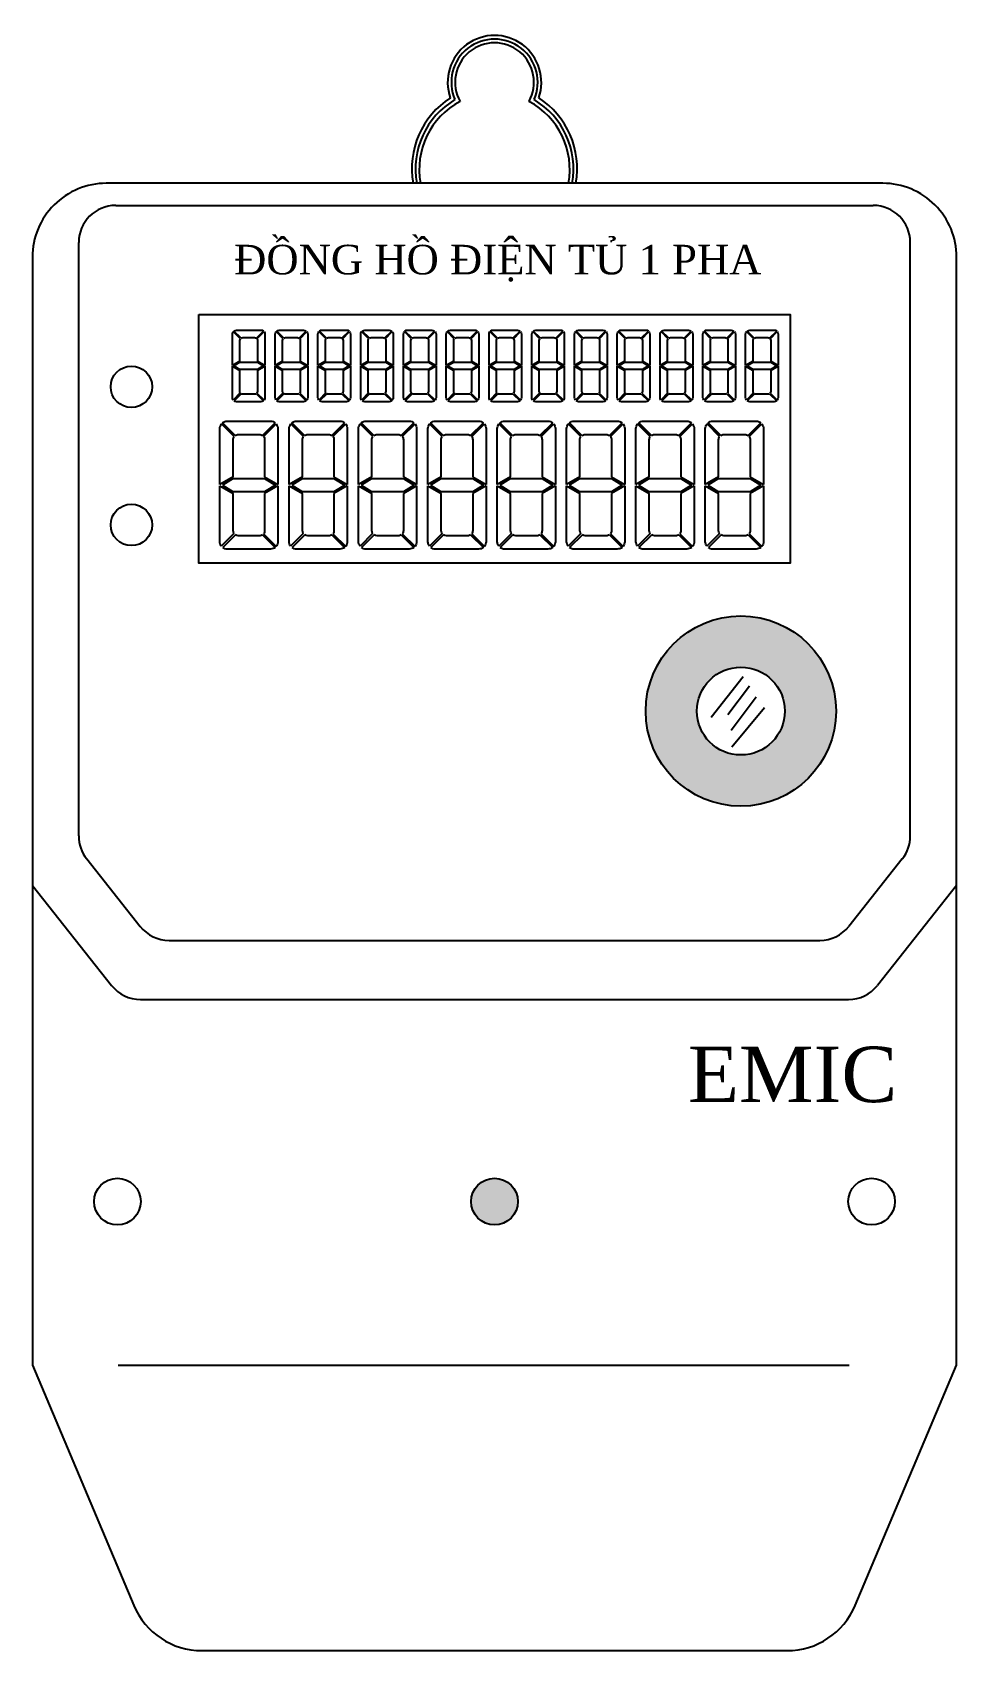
# Model space of a CAD drawing. Header units: millimetres. Extents: x 4933 to 5058, y 37 to 255.
import ezdxf

# ---------------------------------------------------------------- set-up
doc = ezdxf.new("R2010")
doc.units = ezdxf.units.MM
doc.styles.add('THIÊN1', font='times.ttf')

# ---------------------------------------------------------------- blocks, each defined once
blk = doc.blocks.new('CÔNG TƠ ĐIỆN TỬ')
h = blk.add_hatch(color=66)
h.paths.add_polyline_path([(20.46, -2.4, 1), (46.19, -2.4, 1)])
h.paths.add_polyline_path([(39.26, -2.4, -1), (27.39, -2.4, -1)], flags=16)
blk.add_hatch(color=7).paths.add_polyline_path([(3.16, -68.75, 1), (-3.16, -68.75, 1)])
for p, q in [((-51.23, 66), (51.23, 66)), ((-56.23, -19.29), (-56.23, 61)), ((56.23, -19.29), (56.23, 61)), ((-34.36, 47.97), (-35.33, 48.93)), ((-34.28, 48.05), (-35.25, 49.01)), ((-32.21, 48.05), (-31.25, 49.01)), ((-32.13, 47.97), (-31.17, 48.93)), ((-28.58, 47.97), (-29.54, 48.93)), ((-28.5, 48.05), (-29.46, 49.01)), ((-26.43, 48.05), (-25.47, 49.01)), ((-26.35, 47.97), (-25.39, 48.93)), ((-22.79, 47.97), (-23.76, 48.93)), ((-22.72, 48.05), (-23.68, 49.01)), ((-20.64, 48.05), (-19.68, 49.01)), ((-20.56, 47.97), (-19.6, 48.93)), ((-17.01, 47.97), (-17.97, 48.93)), ((-16.93, 48.05), (-17.89, 49.01)), ((-14.86, 48.05), (-13.9, 49.01)), ((-14.78, 47.97), (-13.82, 48.93)), ((-11.23, 47.97), (-12.19, 48.93)), ((-11.15, 48.05), (-12.11, 49.01)), ((-9.08, 48.05), (-8.11, 49.01)), ((-9, 47.97), (-8.03, 48.93)), ((-5.44, 47.97), (-6.4, 48.93)), ((-5.36, 48.05), (-6.32, 49.01)), ((-3.29, 48.05), (-2.33, 49.01)), ((-3.21, 47.97), (-2.25, 48.93)), ((0.34, 47.97), (-0.62, 48.93)), ((0.42, 48.05), (-0.54, 49.01)), ((2.49, 48.05), (3.45, 49.01)), ((2.57, 47.97), (3.53, 48.93)), ((6.13, 47.97), (5.16, 48.93)), ((6.21, 48.05), (5.24, 49.01)), ((8.28, 48.05), (9.24, 49.01)), ((8.36, 47.97), (9.32, 48.93)), ((11.91, 47.97), (10.95, 48.93)), ((11.99, 48.05), (11.03, 49.01)), ((14.06, 48.05), (15.02, 49.01)), ((14.14, 47.97), (15.1, 48.93)), ((17.7, 47.97), (16.73, 48.93)), ((17.77, 48.05), (16.81, 49.01)), ((19.85, 48.05), (20.81, 49.01)), ((19.93, 47.97), (20.89, 48.93)), ((23.48, 47.97), (22.52, 48.93)), ((23.56, 48.05), (22.6, 49.01)), ((25.63, 48.05), (26.59, 49.01)), ((25.71, 47.97), (26.67, 48.93)), ((29.26, 47.97), (28.3, 48.93)), ((29.34, 48.05), (28.38, 49.01)), ((31.41, 48.05), (32.38, 49.01)), ((31.49, 47.97), (32.46, 48.93)), ((35.05, 47.97), (34.09, 48.93)), ((35.13, 48.05), (34.17, 49.01)), ((37.2, 48.05), (38.16, 49.01)), ((37.28, 47.97), (38.24, 48.93)), ((-34.44, 44.92), (-35.45, 44.33)), ((-35.45, 44.25), (-34.44, 43.66)), ((-34.44, 44.8), (-35.26, 44.29)), ((-35.26, 44.29), (-34.44, 43.79)), ((-32.06, 44.92), (-31.05, 44.33)), ((-32.06, 44.8), (-31.24, 44.29)), ((-31.24, 44.29), (-32.06, 43.79)), ((-31.05, 44.25), (-32.06, 43.66)), ((-28.66, 44.92), (-29.67, 44.33)), ((-29.67, 44.25), (-28.66, 43.66)), ((-28.66, 44.8), (-29.48, 44.29)), ((-29.48, 44.29), (-28.66, 43.79)), ((-26.27, 44.92), (-25.26, 44.33)), ((-26.27, 44.8), (-25.45, 44.29)), ((-25.45, 44.29), (-26.27, 43.79)), ((-25.26, 44.25), (-26.27, 43.66)), ((-22.87, 44.92), (-23.88, 44.33)), ((-23.88, 44.25), (-22.87, 43.66)), ((-22.87, 44.8), (-23.69, 44.29)), ((-23.69, 44.29), (-22.87, 43.79)), ((-20.49, 44.92), (-19.48, 44.33)), ((-20.49, 44.8), (-19.67, 44.29)), ((-19.67, 44.29), (-20.49, 43.79)), ((-19.48, 44.25), (-20.49, 43.66)), ((-17.09, 44.92), (-18.1, 44.33)), ((-18.1, 44.25), (-17.09, 43.66)), ((-17.09, 44.8), (-17.91, 44.29)), ((-17.91, 44.29), (-17.09, 43.79)), ((-14.7, 44.92), (-13.69, 44.33)), ((-14.7, 44.8), (-13.88, 44.29)), ((-13.88, 44.29), (-14.7, 43.79)), ((-13.69, 44.25), (-14.7, 43.66)), ((-11.3, 44.92), (-12.31, 44.33)), ((-12.31, 44.25), (-11.3, 43.66)), ((-11.3, 44.8), (-12.12, 44.29)), ((-12.12, 44.29), (-11.3, 43.79)), ((-8.92, 44.92), (-7.91, 44.33)), ((-8.92, 44.8), (-8.1, 44.29)), ((-8.1, 44.29), (-8.92, 43.79)), ((-7.91, 44.25), (-8.92, 43.66)), ((-5.52, 44.92), (-6.53, 44.33)), ((-6.53, 44.25), (-5.52, 43.66)), ((-5.52, 44.8), (-6.34, 44.29)), ((-6.34, 44.29), (-5.52, 43.79)), ((-3.13, 44.92), (-2.13, 44.33)), ((-3.13, 44.8), (-2.31, 44.29)), ((-2.31, 44.29), (-3.13, 43.79)), ((-2.13, 44.25), (-3.13, 43.66)), ((0.26, 44.92), (-0.74, 44.33)), ((-0.74, 44.25), (0.26, 43.66)), ((0.26, 44.8), (-0.56, 44.29)), ((-0.56, 44.29), (0.26, 43.79)), ((2.65, 44.92), (3.66, 44.33)), ((2.65, 44.8), (3.47, 44.29)), ((3.47, 44.29), (2.65, 43.79)), ((3.66, 44.25), (2.65, 43.66)), ((6.05, 44.92), (5.04, 44.33)), ((5.04, 44.25), (6.05, 43.66)), ((6.05, 44.8), (5.23, 44.29)), ((5.23, 44.29), (6.05, 43.79)), ((8.43, 44.92), (9.44, 44.33)), ((8.43, 44.8), (9.25, 44.29)), ((9.25, 44.29), (8.43, 43.79)), ((9.44, 44.25), (8.43, 43.66)), ((11.83, 44.92), (10.82, 44.33)), ((10.82, 44.25), (11.83, 43.66)), ((11.83, 44.8), (11.01, 44.29)), ((11.01, 44.29), (11.83, 43.79)), ((14.22, 44.92), (15.23, 44.33)), ((14.22, 44.8), (15.04, 44.29)), ((15.04, 44.29), (14.22, 43.79)), ((15.23, 44.25), (14.22, 43.66)), ((17.62, 44.92), (16.61, 44.33)), ((16.61, 44.25), (17.62, 43.66)), ((17.62, 44.8), (16.8, 44.29)), ((16.8, 44.29), (17.62, 43.79)), ((20, 44.92), (21.01, 44.33)), ((20, 44.8), (20.82, 44.29)), ((20.82, 44.29), (20, 43.79)), ((21.01, 44.25), (20, 43.66)), ((23.4, 44.92), (22.39, 44.33)), ((22.39, 44.25), (23.4, 43.66)), ((23.4, 44.8), (22.58, 44.29)), ((22.58, 44.29), (23.4, 43.79)), ((25.79, 44.92), (26.8, 44.33)), ((25.79, 44.8), (26.61, 44.29)), ((26.61, 44.29), (25.79, 43.79)), ((26.8, 44.25), (25.79, 43.66)), ((29.19, 44.92), (28.18, 44.33)), ((28.18, 44.25), (29.19, 43.66)), ((29.19, 44.8), (28.37, 44.29)), ((28.37, 44.29), (29.19, 43.79)), ((31.57, 44.92), (32.58, 44.33)), ((31.57, 44.8), (32.39, 44.29)), ((32.39, 44.29), (31.57, 43.79)), ((32.58, 44.25), (31.57, 43.66)), ((34.97, 44.92), (33.96, 44.33)), ((33.96, 44.25), (34.97, 43.66)), ((34.97, 44.8), (34.15, 44.29)), ((34.15, 44.29), (34.97, 43.79)), ((37.36, 44.92), (38.36, 44.33)), ((37.36, 44.8), (38.18, 44.29)), ((38.18, 44.29), (37.36, 43.79)), ((38.36, 44.25), (37.36, 43.66)), ((-34.38, 40.64), (-35.34, 39.68)), ((-34.26, 40.52), (-35.22, 39.56)), ((-32.21, 40.53), (-31.25, 39.57)), ((-32.13, 40.61), (-31.17, 39.65)), ((-28.6, 40.64), (-29.56, 39.68)), ((-28.48, 40.52), (-29.44, 39.56)), ((-26.43, 40.53), (-25.47, 39.57)), ((-26.35, 40.61), (-25.39, 39.65)), ((-22.81, 40.64), (-23.77, 39.68)), ((-22.69, 40.52), (-23.65, 39.56)), ((-20.64, 40.53), (-19.68, 39.57)), ((-20.56, 40.61), (-19.6, 39.65)), ((-17.03, 40.64), (-17.99, 39.68)), ((-16.91, 40.52), (-17.87, 39.56)), ((-14.86, 40.53), (-13.9, 39.57)), ((-14.78, 40.61), (-13.82, 39.65)), ((-11.24, 40.64), (-12.2, 39.68)), ((-11.12, 40.52), (-12.08, 39.56)), ((-9.07, 40.53), (-8.11, 39.57)), ((-9, 40.61), (-8.03, 39.65)), ((-5.46, 40.64), (-6.42, 39.68)), ((-5.34, 40.52), (-6.3, 39.56)), ((-3.29, 40.53), (-2.33, 39.57)), ((-3.21, 40.61), (-2.25, 39.65)), ((0.33, 40.64), (-0.63, 39.68)), ((0.44, 40.52), (-0.52, 39.56)), ((2.49, 40.53), (3.45, 39.57)), ((2.57, 40.61), (3.53, 39.65)), ((6.11, 40.64), (5.15, 39.68)), ((6.23, 40.52), (5.27, 39.56)), ((8.28, 40.53), (9.24, 39.57)), ((8.36, 40.61), (9.32, 39.65)), ((11.89, 40.64), (10.93, 39.68)), ((12.01, 40.52), (11.05, 39.56)), ((14.06, 40.53), (15.02, 39.57)), ((14.14, 40.61), (15.1, 39.65)), ((17.68, 40.64), (16.72, 39.68)), ((17.8, 40.52), (16.84, 39.56)), ((19.85, 40.53), (20.81, 39.57)), ((19.93, 40.61), (20.89, 39.65)), ((23.46, 40.64), (22.5, 39.68)), ((23.58, 40.52), (22.62, 39.56)), ((25.63, 40.53), (26.59, 39.57)), ((25.71, 40.61), (26.67, 39.65)), ((29.25, 40.64), (28.29, 39.68)), ((29.37, 40.52), (28.41, 39.56)), ((31.42, 40.53), (32.38, 39.57)), ((31.49, 40.61), (32.46, 39.65)), ((35.03, 40.64), (34.07, 39.68)), ((35.15, 40.52), (34.19, 39.56)), ((37.2, 40.53), (38.16, 39.57)), ((37.28, 40.61), (38.24, 39.65)), ((-35.21, 34.73), (-36.93, 36.45)), ((-35.07, 34.87), (-36.79, 36.59)), ((-31.37, 34.87), (-29.65, 36.59)), ((-31.23, 34.73), (-29.51, 36.45)), ((-25.83, 34.73), (-27.55, 36.45)), ((-25.69, 34.87), (-27.41, 36.59)), ((-21.99, 34.87), (-20.27, 36.59)), ((-21.85, 34.73), (-20.13, 36.45)), ((-16.45, 34.73), (-18.17, 36.45)), ((-16.31, 34.87), (-18.03, 36.59)), ((-12.61, 34.87), (-10.89, 36.59)), ((-12.47, 34.73), (-10.75, 36.45)), ((-7.07, 34.73), (-8.79, 36.45)), ((-6.93, 34.87), (-8.64, 36.59)), ((-3.23, 34.87), (-1.51, 36.59)), ((-3.09, 34.73), (-1.37, 36.45)), ((2.31, 34.73), (0.59, 36.45)), ((2.45, 34.87), (0.74, 36.59)), ((6.15, 34.87), (7.87, 36.59)), ((6.29, 34.73), (8.01, 36.45)), ((11.69, 34.73), (9.98, 36.45)), ((11.83, 34.87), (10.12, 36.59)), ((15.53, 34.87), (17.25, 36.59)), ((15.67, 34.73), (17.39, 36.45)), ((21.07, 34.73), (19.36, 36.45)), ((21.21, 34.87), (19.5, 36.59)), ((24.91, 34.87), (26.63, 36.59)), ((25.06, 34.73), (26.77, 36.45)), ((30.45, 34.73), (28.74, 36.45)), ((30.6, 34.87), (28.88, 36.59)), ((34.29, 34.87), (36.01, 36.59)), ((34.44, 34.73), (36.15, 36.45)), ((-35.35, 29.28), (-37.15, 28.24)), ((-35.35, 29.06), (-36.81, 28.16)), ((-31.09, 29.28), (-29.29, 28.24)), ((-31.09, 29.06), (-29.63, 28.16)), ((-25.97, 29.28), (-27.77, 28.24)), ((-25.97, 29.06), (-27.43, 28.16)), ((-21.71, 29.28), (-19.91, 28.24)), ((-21.71, 29.06), (-20.25, 28.16)), ((-16.59, 29.28), (-18.39, 28.24)), ((-16.59, 29.06), (-18.05, 28.16)), ((-12.33, 29.28), (-10.53, 28.24)), ((-12.33, 29.06), (-10.87, 28.16)), ((-7.21, 29.28), (-9.01, 28.24)), ((-7.21, 29.06), (-8.67, 28.16)), ((-2.95, 29.28), (-1.15, 28.24)), ((-2.95, 29.06), (-1.48, 28.16)), ((2.17, 29.28), (0.37, 28.24)), ((2.17, 29.06), (0.71, 28.16)), ((6.43, 29.28), (8.23, 28.24)), ((6.43, 29.06), (7.9, 28.16)), ((11.55, 29.28), (9.75, 28.24)), ((11.55, 29.06), (10.09, 28.16)), ((15.81, 29.28), (17.61, 28.24)), ((15.81, 29.06), (17.28, 28.16)), ((20.93, 29.28), (19.13, 28.24)), ((20.93, 29.06), (19.47, 28.16)), ((25.2, 29.28), (27, 28.24)), ((25.2, 29.06), (26.66, 28.16)), ((30.31, 29.28), (28.51, 28.24)), ((30.31, 29.06), (28.85, 28.16)), ((34.58, 29.28), (36.38, 28.24)), ((34.58, 29.06), (36.04, 28.16)), ((-37.15, 28.08), (-35.35, 27.04)), ((-36.81, 28.16), (-35.35, 27.26)), ((-29.63, 28.16), (-31.09, 27.26)), ((-29.29, 28.08), (-31.09, 27.04)), ((-27.77, 28.08), (-25.97, 27.04)), ((-27.43, 28.16), (-25.97, 27.26)), ((-20.25, 28.16), (-21.71, 27.26)), ((-19.91, 28.08), (-21.71, 27.04)), ((-18.39, 28.08), (-16.59, 27.04)), ((-18.05, 28.16), (-16.59, 27.26)), ((-10.87, 28.16), (-12.33, 27.26)), ((-10.53, 28.08), (-12.33, 27.04)), ((-9.01, 28.08), (-7.21, 27.04)), ((-8.67, 28.16), (-7.21, 27.26)), ((-1.48, 28.16), (-2.95, 27.26)), ((-1.15, 28.08), (-2.95, 27.04)), ((0.37, 28.08), (2.17, 27.04)), ((0.71, 28.16), (2.17, 27.26)), ((7.9, 28.16), (6.43, 27.26)), ((8.23, 28.08), (6.43, 27.04)), ((9.75, 28.08), (11.55, 27.04)), ((10.09, 28.16), (11.55, 27.26)), ((17.28, 28.16), (15.81, 27.26)), ((17.61, 28.08), (15.81, 27.04)), ((19.13, 28.08), (20.93, 27.04)), ((19.47, 28.16), (20.93, 27.26)), ((26.66, 28.16), (25.2, 27.26)), ((27, 28.08), (25.2, 27.04)), ((28.51, 28.08), (30.31, 27.04)), ((28.85, 28.16), (30.31, 27.26)), ((36.04, 28.16), (34.58, 27.26)), ((36.38, 28.08), (34.58, 27.04)), ((-35.24, 21.63), (-36.96, 19.92)), ((-35.03, 21.42), (-36.74, 19.71)), ((-31.37, 21.45), (-29.65, 19.73)), ((-31.23, 21.59), (-29.51, 19.87)), ((-25.86, 21.63), (-27.58, 19.92)), ((-25.65, 21.42), (-27.36, 19.71)), ((-21.99, 21.45), (-20.27, 19.73)), ((-21.85, 21.59), (-20.13, 19.87)), ((-16.48, 21.63), (-18.19, 19.92)), ((-16.27, 21.42), (-17.98, 19.71)), ((-12.61, 21.45), (-10.89, 19.73)), ((-12.47, 21.59), (-10.75, 19.87)), ((-7.1, 21.63), (-8.81, 19.92)), ((-6.89, 21.42), (-8.6, 19.71)), ((-3.23, 21.45), (-1.51, 19.73)), ((-3.09, 21.59), (-1.37, 19.87)), ((2.28, 21.63), (0.57, 19.92)), ((2.49, 21.42), (0.78, 19.71)), ((6.15, 21.45), (7.87, 19.73)), ((6.29, 21.59), (8.01, 19.87)), ((11.66, 21.63), (9.95, 19.92)), ((11.88, 21.42), (10.16, 19.71)), ((15.53, 21.45), (17.25, 19.73)), ((15.68, 21.59), (17.39, 19.87)), ((21.04, 21.63), (19.33, 19.92)), ((21.26, 21.42), (19.54, 19.71)), ((24.92, 21.45), (26.63, 19.73)), ((25.06, 21.59), (26.77, 19.87)), ((30.42, 21.63), (28.71, 19.92)), ((30.64, 21.42), (28.92, 19.71)), ((34.3, 21.45), (36.01, 19.73)), ((34.44, 21.59), (36.15, 19.87)), ((33.63, 2.24), (29.29, -3.29)), ((34.49, 0.95), (31.54, -2.91)), ((35.4, -0.53), (31.99, -5.01)), ((36.53, -1.95), (32.11, -7.28)), ((-55.15, -22.39), (-47.92, -31.52)), ((55.15, -22.39), (47.92, -31.52)), ((-62.5, -25.99), (-51.79, -39.52)), ((62.5, -25.99), (51.79, -39.52)), ((-44, -33.42), (44, -33.42)), ((-47.87, -41.42), (47.87, -41.42)), ((-50.9, -90.88), (47.98, -90.88))]:
    blk.add_line(p, q)
for points in [[(62.5, -90.88), (62.5, 59, 0.414214), (52.5, 69), (-52.5, 69, 0.414214), (-62.5, 59), (-62.5, -90.88)], [(-35.45, 44.33), (-35.45, 48.58, -0.173003), (-35.32, 48.93, -0.173003)], [(-35.24, 49.01, -0.173003), (-34.89, 49.14), (-31.61, 49.14, -0.173003), (-31.25, 49.01)], [(-31.17, 48.93, -0.173003), (-31.05, 48.58), (-31.05, 44.33)], [(-29.67, 44.33), (-29.67, 48.58, -0.173003), (-29.54, 48.93, -0.173003)], [(-29.46, 49.01, -0.173003), (-29.11, 49.14), (-25.82, 49.14, -0.173003), (-25.47, 49.01)], [(-25.39, 48.93, -0.173003), (-25.26, 48.58), (-25.26, 44.33)], [(-23.88, 44.33), (-23.88, 48.58, -0.173003), (-23.75, 48.93, -0.173003)], [(-23.68, 49.01, -0.173003), (-23.32, 49.14), (-20.04, 49.14, -0.173003), (-19.68, 49.01)], [(-19.6, 48.93, -0.173003), (-19.48, 48.58), (-19.48, 44.33)], [(-18.1, 44.33), (-18.1, 48.58, -0.173003), (-17.97, 48.93, -0.173003)], [(-17.89, 49.01, -0.173003), (-17.54, 49.14), (-14.25, 49.14, -0.173003), (-13.9, 49.01)], [(-13.82, 48.93, -0.173003), (-13.69, 48.58), (-13.69, 44.33)], [(-12.31, 44.33), (-12.31, 48.58, -0.173003), (-12.19, 48.93, -0.173003)], [(-12.11, 49.01, -0.173003), (-11.75, 49.14), (-8.47, 49.14, -0.173003), (-8.12, 49.01)], [(-8.04, 48.93, -0.173003), (-7.91, 48.58), (-7.91, 44.33)], [(-6.53, 44.33), (-6.53, 48.58, -0.173003), (-6.4, 48.93, -0.173003)], [(-6.32, 49.01, -0.173003), (-5.97, 49.14), (-2.69, 49.14, -0.173003), (-2.33, 49.01)], [(-2.25, 48.93, -0.173003), (-2.13, 48.58), (-2.13, 44.33)], [(-0.74, 44.33), (-0.74, 48.58, -0.173003), (-0.62, 48.93, -0.173003)], [(-0.54, 49.01, -0.173003), (-0.18, 49.14), (3.1, 49.14, -0.173003), (3.45, 49.01)], [(3.53, 48.93, -0.173003), (3.66, 48.58), (3.66, 44.33)], [(5.04, 44.33), (5.04, 48.58, -0.173003), (5.17, 48.93, -0.173003)], [(5.25, 49.01, -0.173003), (5.6, 49.14), (8.88, 49.14, -0.173003), (9.24, 49.01)], [(9.32, 48.93, -0.173003), (9.44, 48.58), (9.44, 44.33)], [(10.82, 44.33), (10.82, 48.58, -0.173003), (10.95, 48.93, -0.173003)], [(11.03, 49.01, -0.173003), (11.38, 49.14), (14.67, 49.14, -0.173003), (15.02, 49.01)], [(15.1, 48.93, -0.173003), (15.23, 48.58), (15.23, 44.33)], [(16.61, 44.33), (16.61, 48.58, -0.173003), (16.74, 48.93, -0.173003)], [(16.81, 49.01, -0.173003), (17.17, 49.14), (20.45, 49.14, -0.173003), (20.81, 49.01)], [(20.88, 48.93, -0.173003), (21.01, 48.58), (21.01, 44.33)], [(22.39, 44.33), (22.39, 48.58, -0.173003), (22.52, 48.93, -0.173003)], [(22.6, 49.01, -0.173003), (22.95, 49.14), (26.24, 49.14, -0.173003), (26.59, 49.01)], [(26.67, 48.93, -0.173003), (26.8, 48.58), (26.8, 44.33)], [(28.18, 44.33), (28.18, 48.58, -0.173003), (28.3, 48.93, -0.173003)], [(28.38, 49.01, -0.173003), (28.74, 49.14), (32.02, 49.14, -0.173003), (32.37, 49.01)], [(32.45, 48.93, -0.173003), (32.58, 48.58), (32.58, 44.33)], [(33.96, 44.33), (33.96, 48.58, -0.173003), (34.09, 48.93, -0.173003)], [(34.17, 49.01, -0.173003), (34.52, 49.14), (37.8, 49.14, -0.173003), (38.16, 49.01)], [(38.24, 48.93, -0.173003), (38.36, 48.58), (38.36, 44.33)], [(-34.44, 44.92), (-34.44, 47.74, -0.161906), (-34.36, 47.97, -0.161906)], [(-34.28, 48.05, -0.161906), (-34.05, 48.13), (-32.45, 48.13, -0.161906), (-32.21, 48.05)], [(-32.13, 47.97, -0.161906), (-32.06, 47.74), (-32.06, 44.92)], [(-28.66, 44.92), (-28.66, 47.74, -0.161906), (-28.58, 47.97, -0.161906)], [(-28.5, 48.05, -0.161906), (-28.27, 48.13), (-26.66, 48.13, -0.161906), (-26.43, 48.05)], [(-26.35, 47.97, -0.161906), (-26.27, 47.74), (-26.27, 44.92)], [(-22.87, 44.92), (-22.87, 47.74, -0.161906), (-22.79, 47.97, -0.161906)], [(-22.72, 48.05, -0.161906), (-22.48, 48.13), (-20.88, 48.13, -0.161906), (-20.64, 48.05)], [(-20.56, 47.97, -0.161906), (-20.49, 47.74), (-20.49, 44.92)], [(-17.09, 44.92), (-17.09, 47.74, -0.161906), (-17.01, 47.97, -0.161906)], [(-16.93, 48.05, -0.161906), (-16.7, 48.13), (-15.09, 48.13, -0.161906), (-14.86, 48.05)], [(-14.78, 47.97, -0.161906), (-14.7, 47.74), (-14.7, 44.92)], [(-11.3, 44.92), (-11.3, 47.74, -0.161906), (-11.23, 47.97, -0.161906)], [(-11.15, 48.05, -0.161906), (-10.91, 48.13), (-9.31, 48.13, -0.161906), (-9.08, 48.05)], [(-9, 47.97, -0.161906), (-8.92, 47.74), (-8.92, 44.92)], [(-5.52, 44.92), (-5.52, 47.74, -0.161906), (-5.44, 47.97, -0.161906)], [(-5.36, 48.05, -0.161906), (-5.13, 48.13), (-3.53, 48.13, -0.161906), (-3.29, 48.05)], [(-3.21, 47.97, -0.161906), (-3.13, 47.74), (-3.13, 44.92)], [(0.26, 44.92), (0.26, 47.74, -0.161906), (0.34, 47.97, -0.161906)], [(0.42, 48.05, -0.161906), (0.66, 48.13), (2.26, 48.13, -0.161906), (2.49, 48.05)], [(2.57, 47.97, -0.161906), (2.65, 47.74), (2.65, 44.92)], [(6.05, 44.92), (6.05, 47.74, -0.161906), (6.13, 47.97, -0.161906)], [(6.21, 48.05, -0.161906), (6.44, 48.13), (8.04, 48.13, -0.161906), (8.28, 48.05)], [(8.36, 47.97, -0.161906), (8.43, 47.74), (8.43, 44.92)], [(11.83, 44.92), (11.83, 47.74, -0.161906), (11.91, 47.97, -0.161906)], [(11.99, 48.05, -0.161906), (12.22, 48.13), (13.83, 48.13, -0.161906), (14.06, 48.05)], [(14.14, 47.97, -0.161906), (14.22, 47.74), (14.22, 44.92)], [(17.62, 44.92), (17.62, 47.74, -0.161906), (17.7, 47.97, -0.161906)], [(17.77, 48.05, -0.161906), (18.01, 48.13), (19.61, 48.13, -0.161906), (19.85, 48.05)], [(19.93, 47.97, -0.161906), (20, 47.74), (20, 44.92)], [(23.4, 44.92), (23.4, 47.74, -0.161906), (23.48, 47.97, -0.161906)], [(23.56, 48.05, -0.161906), (23.79, 48.13), (25.4, 48.13, -0.161906), (25.63, 48.05)], [(25.71, 47.97, -0.161906), (25.79, 47.74), (25.79, 44.92)], [(29.19, 44.92), (29.19, 47.74, -0.161906), (29.26, 47.97, -0.161906)], [(29.34, 48.05, -0.161906), (29.58, 48.13), (31.18, 48.13, -0.161906), (31.41, 48.05)], [(31.49, 47.97, -0.161906), (31.57, 47.74), (31.57, 44.92)], [(34.97, 44.92), (34.97, 47.74, -0.161906), (35.05, 47.97, -0.161906)], [(35.13, 48.05, -0.161906), (35.36, 48.13), (36.96, 48.13, -0.161906), (37.2, 48.05)], [(37.28, 47.97, -0.161906), (37.36, 47.74), (37.36, 44.92)], [(-35.34, 39.68, -0.160054), (-35.45, 40.01), (-35.45, 44.25)], [(-31.05, 44.25), (-31.05, 40.01, -0.173003), (-31.17, 39.65, -0.173003)], [(-29.56, 39.68, -0.160054), (-29.67, 40.01), (-29.67, 44.25)], [(-25.26, 44.25), (-25.26, 40.01, -0.173003), (-25.39, 39.65, -0.173003)], [(-23.77, 39.68, -0.160054), (-23.88, 40.01), (-23.88, 44.25)], [(-19.48, 44.25), (-19.48, 40.01, -0.173003), (-19.6, 39.65, -0.173003)], [(-17.99, 39.68, -0.160054), (-18.1, 40.01), (-18.1, 44.25)], [(-13.69, 44.25), (-13.69, 40.01, -0.173003), (-13.82, 39.65, -0.173003)], [(-12.2, 39.68, -0.160054), (-12.31, 40.01), (-12.31, 44.25)], [(-7.91, 44.25), (-7.91, 40.01, -0.173003), (-8.04, 39.65, -0.173003)], [(-6.42, 39.68, -0.160054), (-6.53, 40.01), (-6.53, 44.25)], [(-2.13, 44.25), (-2.13, 40.01, -0.173003), (-2.25, 39.65, -0.173003)], [(-0.63, 39.68, -0.160054), (-0.74, 40.01), (-0.74, 44.25)], [(3.66, 44.25), (3.66, 40.01, -0.173003), (3.53, 39.65, -0.173003)], [(5.15, 39.68, -0.160054), (5.04, 40.01), (5.04, 44.25)], [(9.44, 44.25), (9.44, 40.01, -0.173003), (9.32, 39.65, -0.173003)], [(10.93, 39.68, -0.160054), (10.82, 40.01), (10.82, 44.25)], [(15.23, 44.25), (15.23, 40.01, -0.173003), (15.1, 39.65, -0.173003)], [(16.72, 39.68, -0.160054), (16.61, 40.01), (16.61, 44.25)], [(21.01, 44.25), (21.01, 40.01, -0.173003), (20.88, 39.65, -0.173003)], [(22.5, 39.68, -0.160054), (22.39, 40.01), (22.39, 44.25)], [(26.8, 44.25), (26.8, 40.01, -0.173003), (26.67, 39.65, -0.173003)], [(28.29, 39.68, -0.160054), (28.18, 40.01), (28.18, 44.25)], [(32.58, 44.25), (32.58, 40.01, -0.173003), (32.45, 39.65, -0.173003)], [(34.07, 39.68, -0.160054), (33.96, 40.01), (33.96, 44.25)], [(38.36, 44.25), (38.36, 40.01, -0.173003), (38.24, 39.65, -0.173003)], [(-34.38, 40.64, -0.143329), (-34.44, 40.85), (-34.44, 43.66)], [(-32.06, 43.66), (-32.06, 40.85, -0.161678), (-32.13, 40.61, -0.161678)], [(-28.6, 40.64, -0.143329), (-28.66, 40.85), (-28.66, 43.66)], [(-26.27, 43.66), (-26.27, 40.85, -0.161678), (-26.35, 40.61, -0.161678)], [(-22.81, 40.64, -0.143329), (-22.87, 40.85), (-22.87, 43.66)], [(-20.49, 43.66), (-20.49, 40.85, -0.161678), (-20.56, 40.61, -0.161678)], [(-17.03, 40.64, -0.143329), (-17.09, 40.85), (-17.09, 43.66)], [(-14.7, 43.66), (-14.7, 40.85, -0.161678), (-14.78, 40.61, -0.161678)], [(-11.24, 40.64, -0.143329), (-11.3, 40.85), (-11.3, 43.66)], [(-8.92, 43.66), (-8.92, 40.85, -0.161678), (-9, 40.61, -0.161678)], [(-5.46, 40.64, -0.143329), (-5.52, 40.85), (-5.52, 43.66)], [(-3.13, 43.66), (-3.13, 40.85, -0.161678), (-3.21, 40.61, -0.161678)], [(0.33, 40.64, -0.143329), (0.26, 40.85), (0.26, 43.66)], [(2.65, 43.66), (2.65, 40.85, -0.161678), (2.57, 40.61, -0.161678)], [(6.11, 40.64, -0.143329), (6.05, 40.85), (6.05, 43.66)], [(8.43, 43.66), (8.43, 40.85, -0.161678), (8.36, 40.61, -0.161678)], [(11.89, 40.64, -0.143329), (11.83, 40.85), (11.83, 43.66)], [(14.22, 43.66), (14.22, 40.85, -0.161678), (14.14, 40.61, -0.161678)], [(17.68, 40.64, -0.143329), (17.62, 40.85), (17.62, 43.66)], [(20, 43.66), (20, 40.85, -0.161678), (19.93, 40.61, -0.161678)], [(23.46, 40.64, -0.143329), (23.4, 40.85), (23.4, 43.66)], [(25.79, 43.66), (25.79, 40.85, -0.161678), (25.71, 40.61, -0.161678)], [(29.25, 40.64, -0.143329), (29.19, 40.85), (29.19, 43.66)], [(31.57, 43.66), (31.57, 40.85, -0.161678), (31.49, 40.61, -0.161678)], [(35.03, 40.64, -0.143329), (34.97, 40.85), (34.97, 43.66)], [(37.36, 43.66), (37.36, 40.85, -0.161678), (37.28, 40.61, -0.161678)], [(-31.25, 39.57, -0.173003), (-31.61, 39.45), (-34.89, 39.45, -0.160054), (-35.22, 39.56, -0.160054)], [(-32.21, 40.53, -0.162278), (-32.45, 40.46), (-34.05, 40.46, -0.143329), (-34.26, 40.52, -0.143329)], [(-25.47, 39.57, -0.173003), (-25.82, 39.45), (-29.11, 39.45, -0.160054), (-29.44, 39.56, -0.160054)], [(-26.43, 40.53, -0.162278), (-26.66, 40.46), (-28.27, 40.46, -0.143329), (-28.48, 40.52, -0.143329)], [(-19.68, 39.57, -0.173003), (-20.04, 39.45), (-23.32, 39.45, -0.160054), (-23.65, 39.56, -0.160054)], [(-20.64, 40.53, -0.162278), (-20.88, 40.46), (-22.48, 40.46, -0.143329), (-22.69, 40.52, -0.143329)], [(-13.9, 39.57, -0.173003), (-14.25, 39.45), (-17.54, 39.45, -0.160054), (-17.87, 39.56, -0.160054)], [(-14.86, 40.53, -0.162278), (-15.09, 40.46), (-16.7, 40.46, -0.143329), (-16.91, 40.52, -0.143329)], [(-8.12, 39.57, -0.173003), (-8.47, 39.45), (-11.75, 39.45, -0.160054), (-12.08, 39.56, -0.160054)], [(-9.07, 40.53, -0.162278), (-9.31, 40.46), (-10.91, 40.46, -0.143329), (-11.12, 40.52, -0.143329)], [(-2.33, 39.57, -0.173003), (-2.69, 39.45), (-5.97, 39.45, -0.160054), (-6.3, 39.56, -0.160054)], [(-3.29, 40.53, -0.162278), (-3.53, 40.46), (-5.13, 40.46, -0.143329), (-5.34, 40.52, -0.143329)], [(3.45, 39.57, -0.173003), (3.1, 39.45), (-0.18, 39.45, -0.160054), (-0.52, 39.56, -0.160054)], [(2.49, 40.53, -0.162278), (2.26, 40.46), (0.66, 40.46, -0.143329), (0.44, 40.52, -0.143329)], [(9.24, 39.57, -0.173003), (8.88, 39.45), (5.6, 39.45, -0.160054), (5.27, 39.56, -0.160054)], [(8.28, 40.53, -0.162278), (8.04, 40.46), (6.44, 40.46, -0.143329), (6.23, 40.52, -0.143329)], [(15.02, 39.57, -0.173003), (14.67, 39.45), (11.38, 39.45, -0.160054), (11.05, 39.56, -0.160054)], [(14.06, 40.53, -0.162278), (13.83, 40.46), (12.22, 40.46, -0.143329), (12.01, 40.52, -0.143329)], [(20.81, 39.57, -0.173003), (20.45, 39.45), (17.17, 39.45, -0.160054), (16.84, 39.56, -0.160054)], [(19.85, 40.53, -0.162278), (19.61, 40.46), (18.01, 40.46, -0.143329), (17.8, 40.52, -0.143329)], [(26.59, 39.57, -0.173003), (26.24, 39.45), (22.95, 39.45, -0.160054), (22.62, 39.56, -0.160054)], [(25.63, 40.53, -0.162278), (25.4, 40.46), (23.79, 40.46, -0.143329), (23.58, 40.52, -0.143329)], [(32.37, 39.57, -0.173003), (32.02, 39.45), (28.74, 39.45, -0.160054), (28.41, 39.56, -0.160054)], [(31.42, 40.53, -0.162278), (31.18, 40.46), (29.58, 40.46, -0.143329), (29.37, 40.52, -0.143329)], [(38.16, 39.57, -0.173003), (37.8, 39.45), (34.52, 39.45, -0.160054), (34.19, 39.56, -0.160054)], [(37.2, 40.53, -0.162278), (36.96, 40.46), (35.36, 40.46, -0.143329), (35.15, 40.52, -0.143329)], [(-37.15, 28.24), (-37.15, 35.81, -0.173003), (-36.93, 36.44, -0.173003)], [(-36.78, 36.59, -0.173003), (-36.15, 36.81), (-30.29, 36.81, -0.173003), (-29.66, 36.59)], [(-29.52, 36.44, -0.173003), (-29.29, 35.81), (-29.29, 28.24)], [(-27.77, 28.24), (-27.77, 35.81, -0.173003), (-27.54, 36.44, -0.173003)], [(-27.4, 36.59, -0.173003), (-26.77, 36.81), (-20.91, 36.81, -0.173003), (-20.28, 36.59)], [(-20.13, 36.44, -0.173003), (-19.91, 35.81), (-19.91, 28.24)], [(-18.39, 28.24), (-18.39, 35.81, -0.173003), (-18.16, 36.44, -0.173003)], [(-18.02, 36.59, -0.173003), (-17.39, 36.81), (-11.53, 36.81, -0.173003), (-10.9, 36.59)], [(-10.75, 36.44, -0.173003), (-10.53, 35.81), (-10.53, 28.24)], [(-9.01, 28.24), (-9.01, 35.81, -0.173003), (-8.78, 36.44, -0.173003)], [(-8.64, 36.59, -0.173003), (-8.01, 36.81), (-2.15, 36.81, -0.173003), (-1.51, 36.59)], [(-1.37, 36.44, -0.173003), (-1.15, 35.81), (-1.15, 28.24)], [(0.37, 28.24), (0.37, 35.81, -0.173003), (0.6, 36.44, -0.173003)], [(0.74, 36.59, -0.173003), (1.37, 36.81), (7.23, 36.81, -0.173003), (7.87, 36.59)], [(8.01, 36.44, -0.173003), (8.23, 35.81), (8.23, 28.24)], [(9.75, 28.24), (9.75, 35.81, -0.173003), (9.98, 36.44, -0.173003)], [(10.12, 36.59, -0.173003), (10.75, 36.81), (16.61, 36.81, -0.173003), (17.25, 36.59)], [(17.39, 36.44, -0.173003), (17.61, 35.81), (17.61, 28.24)], [(19.13, 28.24), (19.13, 35.81, -0.173003), (19.36, 36.44, -0.173003)], [(19.5, 36.59, -0.173003), (20.13, 36.81), (26, 36.81, -0.173003), (26.63, 36.59)], [(26.77, 36.44, -0.173003), (27, 35.81), (27, 28.24)], [(28.51, 28.24), (28.51, 35.81, -0.173003), (28.74, 36.44, -0.173003)], [(28.88, 36.59, -0.173003), (29.51, 36.81), (35.38, 36.81, -0.173003), (36.01, 36.59)], [(36.15, 36.44, -0.173003), (36.38, 35.81), (36.38, 28.24)], [(-35.35, 29.28), (-35.35, 34.31, -0.161906), (-35.21, 34.73, -0.161906)], [(-35.07, 34.87, -0.161906), (-34.65, 35.01), (-31.79, 35.01, -0.161906), (-31.37, 34.87)], [(-31.23, 34.73, -0.161906), (-31.09, 34.31), (-31.09, 29.28)], [(-25.97, 29.28), (-25.97, 34.31, -0.161906), (-25.83, 34.73, -0.161906)], [(-25.69, 34.87, -0.161906), (-25.27, 35.01), (-22.41, 35.01, -0.161906), (-21.99, 34.87)], [(-21.85, 34.73, -0.161906), (-21.71, 34.31), (-21.71, 29.28)], [(-16.59, 29.28), (-16.59, 34.31, -0.161906), (-16.45, 34.73, -0.161906)], [(-16.31, 34.87, -0.161906), (-15.89, 35.01), (-13.03, 35.01, -0.161906), (-12.61, 34.87)], [(-12.47, 34.73, -0.161906), (-12.33, 34.31), (-12.33, 29.28)], [(-7.21, 29.28), (-7.21, 34.31, -0.161906), (-7.07, 34.73, -0.161906)], [(-6.93, 34.87, -0.161906), (-6.51, 35.01), (-3.65, 35.01, -0.161906), (-3.23, 34.87)], [(-3.09, 34.73, -0.161906), (-2.95, 34.31), (-2.95, 29.28)], [(2.17, 29.28), (2.17, 34.31, -0.161906), (2.31, 34.73, -0.161906)], [(2.45, 34.87, -0.161906), (2.87, 35.01), (5.73, 35.01, -0.161906), (6.15, 34.87)], [(6.29, 34.73, -0.161906), (6.43, 34.31), (6.43, 29.28)], [(11.55, 29.28), (11.55, 34.31, -0.161906), (11.69, 34.73, -0.161906)], [(11.83, 34.87, -0.161906), (12.25, 35.01), (15.11, 35.01, -0.161906), (15.53, 34.87)], [(15.67, 34.73, -0.161906), (15.81, 34.31), (15.81, 29.28)], [(20.93, 29.28), (20.93, 34.31, -0.161906), (21.07, 34.73, -0.161906)], [(21.21, 34.87, -0.161906), (21.63, 35.01), (24.5, 35.01, -0.161906), (24.91, 34.87)], [(25.06, 34.73, -0.161906), (25.2, 34.31), (25.2, 29.28)], [(30.31, 29.28), (30.31, 34.31, -0.161906), (30.45, 34.73, -0.161906)], [(30.6, 34.87, -0.161906), (31.01, 35.01), (33.88, 35.01, -0.161906), (34.29, 34.87)], [(34.44, 34.73, -0.161906), (34.58, 34.31), (34.58, 29.28)], [(-36.96, 19.92, -0.160054), (-37.15, 20.51), (-37.15, 28.08)], [(-35.24, 21.63, -0.143329), (-35.35, 22.01), (-35.35, 27.04)], [(-31.09, 27.04), (-31.09, 22.01, -0.161678), (-31.23, 21.59, -0.161678)], [(-29.29, 28.08), (-29.29, 20.51, -0.173003), (-29.52, 19.88, -0.173003)], [(-27.58, 19.92, -0.160054), (-27.77, 20.51), (-27.77, 28.08)], [(-25.86, 21.63, -0.143329), (-25.97, 22.01), (-25.97, 27.04)], [(-21.71, 27.04), (-21.71, 22.01, -0.161678), (-21.85, 21.59, -0.161678)], [(-19.91, 28.08), (-19.91, 20.51, -0.173003), (-20.13, 19.88, -0.173003)], [(-18.19, 19.92, -0.160054), (-18.39, 20.51), (-18.39, 28.08)], [(-16.48, 21.63, -0.143329), (-16.59, 22.01), (-16.59, 27.04)], [(-12.33, 27.04), (-12.33, 22.01, -0.161678), (-12.47, 21.59, -0.161678)], [(-10.53, 28.08), (-10.53, 20.51, -0.173003), (-10.75, 19.88, -0.173003)], [(-8.81, 19.92, -0.160054), (-9.01, 20.51), (-9.01, 28.08)], [(-7.1, 21.63, -0.143329), (-7.21, 22.01), (-7.21, 27.04)], [(-2.95, 27.04), (-2.95, 22.01, -0.161678), (-3.09, 21.59, -0.161678)], [(-1.15, 28.08), (-1.15, 20.51, -0.173003), (-1.37, 19.88, -0.173003)], [(0.57, 19.92, -0.160054), (0.37, 20.51), (0.37, 28.08)], [(2.28, 21.63, -0.143329), (2.17, 22.01), (2.17, 27.04)], [(6.43, 27.04), (6.43, 22.01, -0.161678), (6.29, 21.59, -0.161678)], [(8.23, 28.08), (8.23, 20.51, -0.173003), (8.01, 19.88, -0.173003)], [(9.95, 19.92, -0.160054), (9.75, 20.51), (9.75, 28.08)], [(11.66, 21.63, -0.143329), (11.55, 22.01), (11.55, 27.04)], [(15.81, 27.04), (15.81, 22.01, -0.161678), (15.68, 21.59, -0.161678)], [(17.61, 28.08), (17.61, 20.51, -0.173003), (17.39, 19.88, -0.173003)], [(19.33, 19.92, -0.160054), (19.13, 20.51), (19.13, 28.08)], [(21.04, 21.63, -0.143329), (20.93, 22.01), (20.93, 27.04)], [(25.2, 27.04), (25.2, 22.01, -0.161678), (25.06, 21.59, -0.161678)], [(27, 28.08), (27, 20.51, -0.173003), (26.77, 19.88, -0.173003)], [(28.71, 19.92, -0.160054), (28.51, 20.51), (28.51, 28.08)], [(30.42, 21.63, -0.143329), (30.31, 22.01), (30.31, 27.04)], [(34.58, 27.04), (34.58, 22.01, -0.161678), (34.44, 21.59, -0.161678)], [(36.38, 28.08), (36.38, 20.51, -0.173003), (36.15, 19.88, -0.173003)], [(-29.66, 19.74, -0.173003), (-30.29, 19.51), (-36.15, 19.51, -0.160054), (-36.74, 19.71, -0.160054)], [(-31.37, 21.45, -0.162278), (-31.79, 21.31), (-34.65, 21.31, -0.143329), (-35.03, 21.42, -0.143329)], [(-20.28, 19.74, -0.173003), (-20.91, 19.51), (-26.77, 19.51, -0.160054), (-27.36, 19.71, -0.160054)], [(-21.99, 21.45, -0.162278), (-22.41, 21.31), (-25.27, 21.31, -0.143329), (-25.65, 21.42, -0.143329)], [(-10.9, 19.74, -0.173003), (-11.53, 19.51), (-17.39, 19.51, -0.160054), (-17.98, 19.71, -0.160054)], [(-12.61, 21.45, -0.162278), (-13.03, 21.31), (-15.89, 21.31, -0.143329), (-16.27, 21.42, -0.143329)], [(-1.51, 19.74, -0.173003), (-2.15, 19.51), (-8.01, 19.51, -0.160054), (-8.6, 19.71, -0.160054)], [(-3.23, 21.45, -0.162278), (-3.65, 21.31), (-6.51, 21.31, -0.143329), (-6.89, 21.42, -0.143329)], [(7.87, 19.74, -0.173003), (7.23, 19.51), (1.37, 19.51, -0.160054), (0.78, 19.71, -0.160054)], [(6.15, 21.45, -0.162278), (5.73, 21.31), (2.87, 21.31, -0.143329), (2.49, 21.42, -0.143329)], [(17.25, 19.74, -0.173003), (16.61, 19.51), (10.75, 19.51, -0.160054), (10.16, 19.71, -0.160054)], [(15.53, 21.45, -0.162278), (15.11, 21.31), (12.25, 21.31, -0.143329), (11.88, 21.42, -0.143329)], [(26.63, 19.74, -0.173003), (26, 19.51), (20.13, 19.51, -0.160054), (19.54, 19.71, -0.160054)], [(24.92, 21.45, -0.162278), (24.5, 21.31), (21.63, 21.31, -0.143329), (21.26, 21.42, -0.143329)], [(36.01, 19.74, -0.173003), (35.38, 19.51), (29.51, 19.51, -0.160054), (28.92, 19.71, -0.160054)], [(34.3, 21.45, -0.162278), (33.88, 21.31), (31.01, 21.31, -0.143329), (30.64, 21.42, -0.143329)], [(-62.5, -90.88), (-48.78, -123.39, 0.301534), (-39.57, -129.5), (39.57, -129.5, 0.301534), (48.78, -123.39), (62.5, -90.88)]]:
    blk.add_lwpolyline(points, format="xyb")
blk.add_lwpolyline([(-40, 51.23), (40, 51.23), (40, 17.59), (-40, 17.59)], close=True)
for points in [[(-34.44, 44.8), (-32.06, 44.8)], [(-32.06, 43.79), (-34.44, 43.79)], [(-28.66, 44.8), (-26.27, 44.8)], [(-26.27, 43.79), (-28.66, 43.79)], [(-22.87, 44.8), (-20.49, 44.8)], [(-20.49, 43.79), (-22.87, 43.79)], [(-17.09, 44.8), (-14.7, 44.8)], [(-14.7, 43.79), (-17.09, 43.79)], [(-11.3, 44.8), (-8.92, 44.8)], [(-8.92, 43.79), (-11.3, 43.79)], [(-5.52, 44.8), (-3.13, 44.8)], [(-3.13, 43.79), (-5.52, 43.79)], [(0.26, 44.8), (2.65, 44.8)], [(2.65, 43.79), (0.26, 43.79)], [(6.05, 44.8), (8.43, 44.8)], [(8.43, 43.79), (6.05, 43.79)], [(11.83, 44.8), (14.22, 44.8)], [(14.22, 43.79), (11.83, 43.79)], [(17.62, 44.8), (20, 44.8)], [(20, 43.79), (17.62, 43.79)], [(23.4, 44.8), (25.79, 44.8)], [(25.79, 43.79), (23.4, 43.79)], [(29.19, 44.8), (31.57, 44.8)], [(31.57, 43.79), (29.19, 43.79)], [(34.97, 44.8), (37.36, 44.8)], [(37.36, 43.79), (34.97, 43.79)], [(-35.35, 29.06), (-31.09, 29.06)], [(-25.97, 29.06), (-21.71, 29.06)], [(-16.59, 29.06), (-12.33, 29.06)], [(-7.21, 29.06), (-2.95, 29.06)], [(2.17, 29.06), (6.43, 29.06)], [(11.55, 29.06), (15.81, 29.06)], [(20.93, 29.06), (25.2, 29.06)], [(30.31, 29.06), (34.58, 29.06)], [(-31.09, 27.26), (-35.35, 27.26)], [(-21.71, 27.26), (-25.97, 27.26)], [(-12.33, 27.26), (-16.59, 27.26)], [(-2.95, 27.26), (-7.21, 27.26)], [(6.43, 27.26), (2.17, 27.26)], [(15.81, 27.26), (11.55, 27.26)], [(25.2, 27.26), (20.93, 27.26)], [(34.58, 27.26), (30.31, 27.26)]]:
    blk.add_lwpolyline(points)
for centre, radius in [((-49.11, 41.47), 2.8), ((-49.11, 22.78), 2.8), ((33.32, -2.4), 12.87), ((33.32, -2.4), 5.94), ((-51, -68.75), 3.16), ((0, -68.75), 3.16), ((51, -68.75), 3.16)]:
    blk.add_circle(centre, radius)
for centre, radius, start, end in [((0, 82.66), 6.34, 340.6, 199.4), ((0, 82.66), 5.84, 336.2662, 203.7338), ((0, 82.66), 5.34, 330.9224, 209.0776), ((0.24, 70.98), 11.42, 122.954, 189.9572), ((0.24, 70.92), 10.93, 120.7368, 190.1452), ((0.25, 70.87), 10.43, 118.0891, 190.3294), ((-0.25, 70.87), 10.43, 349.6706, 61.9109), ((-0.24, 70.92), 10.93, 349.8548, 59.2632), ((-0.24, 70.98), 11.42, 350.0428, 57.046), ((-51.23, 61), 5, 90, 180), ((51.23, 61), 5, 0, 90), ((-51.23, -19.29), 5, 180, 218.3668), ((51.23, -19.29), 5, 321.6332, 0), ((-44, -28.42), 5, 218.3668, 270), ((44, -28.42), 5, 270, 321.6332), ((-47.87, -36.42), 5, 218.3668, 270), ((47.87, -36.42), 5, 270, 321.6332)]:
    blk.add_arc(centre, radius, start, end)
at = {"color": 7, "insert": (-35.22, 58.17), "char_height": 4, "width": 79.346, "attachment_point": 4, "style": 'THIÊN1'}
blk.add_mtext('ĐỒNG HỒ ĐIỆN TỦ 1 PHA', dxfattribs=at)
at = {"color": 6, "insert": (-4995.85, -47.79), "char_height": 7.5, "width": 5047.4324, "attachment_point": 1, "style": 'THIÊN1'}
blk.add_mtext('\\pi5022;{\\C256;EMIC}', dxfattribs=at)

msp = doc.modelspace()

# ---------------------------------------------------------------- block references
msp.add_blockref('CÔNG TƠ ĐIỆN TỬ', (4995.85, 166))

doc.saveas('drawing.dxf')
